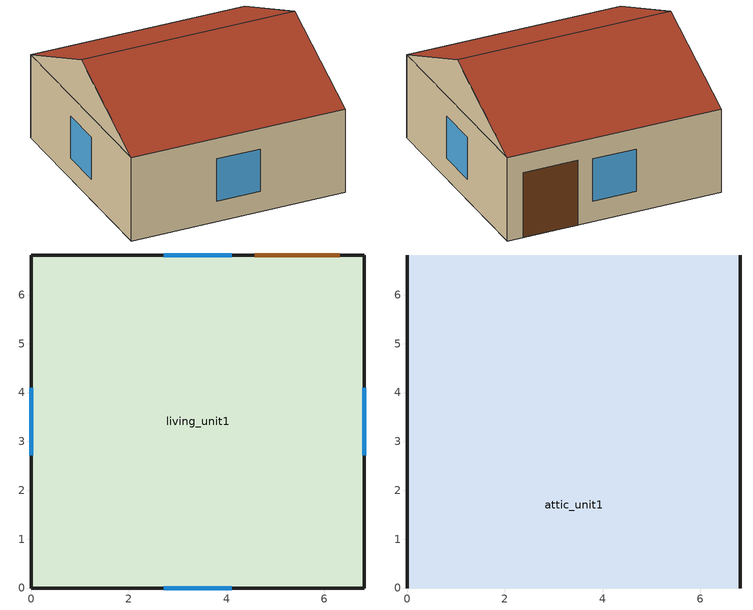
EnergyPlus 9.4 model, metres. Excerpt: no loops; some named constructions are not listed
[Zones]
living_unit1
 floor adiabatic (Interior Floor): 0,0 0,6.82 6.82,6.82 6.82,0 z0
 wall outside (Exterior Wall): 0,0 6.82,0 6.82,6.82 0,6.82 0,0 z0:2.74
 window (Exterior Window): 2.71,0 4.1,0 / 4.1,6.82 2.71,6.82 / 6.82,2.71 6.82,4.1 / 0,4.1 0,2.71 z0.68:2.07
 door (Exterior Door): 6.32,6.82 4.57,6.82 z0:2.14
 ceiling to attic_unit1 (Interior Ceiling): 0,0 6.82,0 6.82,6.82 0,6.82 z2.74
attic_unit1
 wall outside (Gable_end): 6.82,0,2.74 6.82,6.82,2.74 6.82,3.41,4.26; 0,6.82,2.74 0,0,2.74 0,3.41,4.26
 roof outside (Exterior Roof): 0,0,2.74 6.82,0,2.74 6.82,3.41,4.26 0,3.41,4.26; 6.82,6.82,2.74 0,6.82,2.74 0,3.41,4.26 6.82,3.41,4.26
[Schedule:Day:List]
Week45Day2ClothesWasherSch; Week4Day6ClothesDryerSch; Week34Day3ClothesDryerSch; Week46Day4ClothesDryerSch: No, 15, 0, 0, 0, 0, 0, 0, 0, 0, 0, 0, 0, 0, 0, 0, 0, 0, 0, 0, 0, 0, 0, 0, 0, 0, 0, 0, 0, 0, 0, 0, 0, 0, 0, 0, 0, 0, 0, 0, 0, 1, 1, 1, 1, 0, 0, 0, 0, 0, 0, 0, 0, 0, 0, 0, 0, 0, 0, 0, 0, 0, 0, 0, 0, 0, 0, 0, 0, 0, 0, 0, 0, 0, 0, 0, 0, 0, 0, 0, 0, 0, 0, 0, 0, 0, 0, 0, 0, 0, 0, 0, 0, 0, 0, 0, 0, 0
Week45Day4ClothesWasherSch; Week13Day4ClothesDryerSch; Week18Day0ClothesDryerSch: No, 15, 0, 0, 0, 0, 0, 0, 0, 0, 0, 0, 0, 0, 0, 0, 0, 0, 0, 0, 0, 0, 0, 0, 0, 0, 0, 0, 0, 0, 0, 0, 0, 0, 0, 0, 0, 0, 0, 0, 0, 0, 0, 0, 0, 0, 0, 0, 0, 0, 0, 0, 0, 0, 1, 1, 1, 1, 0, 0, 0, 0, 0, 0, 0, 0, 0, 0, 0, 0, 0, 0, 0, 0, 0, 0, 0, 0, 0, 0, 0, 0, 0, 0, 0, 0, 0, 0, 0, 0, 0, 0, 0, 0, 0, 0, 0, 0
Week46Day1ClothesWasherSch; Week48Day4ClothesWasherSch: No, 15, 0, 0, 0, 0, 0, 0, 0, 0, 0, 0, 0, 0, 0, 0, 0, 0, 0, 0, 0, 0, 0, 0, 0, 0, 0, 0, 0, 0, 0, 0, 0, 0, 0, 0, 0, 0, 0, 0, 0, 0, 0, 0, 0, 0, 0, 0, 0, 0, 0, 0, 0, 0, 0, 0, 0, 0, 0, 0, 0, 0, 0, 0, 0, 0, 0, 0, 0, 0, 0, 0, 0, 0, 1, 1, 1, 1, 0, 0, 0, 0, 0, 0, 0, 0, 0, 0, 0, 0, 0, 0, 0, 0, 0, 0, 0, 0
Week46Day4ClothesWasherSch; Week22Day6ClothesDryerSch; Week23Day4ClothesDryerSch: No, 15, 0, 0, 0, 0, 0, 0, 0, 0, 0, 0, 0, 0, 0, 0, 0, 0, 0, 0, 0, 0, 0, 0, 0, 0, 0, 0, 0, 0, 0, 0, 0, 0, 0, 0, 0, 0, 0, 0, 1, 1, 1, 1, 0, 0, 0, 0, 0, 0, 0, 0, 0, 0, 0, 0, 0, 0, 0, 0, 0, 0, 0, 0, 0, 0, 0, 0, 0, 0, 0, 0, 0, 0, 0, 0, 0, 0, 0, 0, 0, 0, 0, 0, 0, 0, 0, 0, 0, 0, 0, 0, 0, 0, 0, 0, 0, 0
Week46Day5ClothesWasherSch; Week40Day1ClothesDryerSch; Week49Day2ClothesDryerSch: No, 15, 0, 0, 0, 0, 0, 0, 0, 0, 0, 0, 0, 0, 0, 0, 0, 0, 0, 0, 0, 0, 0, 0, 0, 0, 0, 0, 0, 1, 1, 1, 1, 0, 0, 0, 0, 0, 0, 0, 0, 0, 0, 0, 0, 0, 0, 0, 0, 0, 0, 0, 0, 0, 0, 0, 0, 0, 0, 0, 0, 0, 0, 0, 0, 0, 0, 0, 0, 0, 0, 0, 0, 0, 0, 0, 0, 0, 0, 0, 0, 0, 0, 0, 0, 0, 0, 0, 0, 0, 0, 0, 0, 0, 0, 0, 0, 0
Week47Day1ClothesWasherSch; Week14Day5ClothesDryerSch; Week21Day0ClothesDryerSch; Week32Day5ClothesDryerSch: No, 15, 0, 0, 0, 0, 0, 0, 0, 0, 0, 0, 0, 0, 0, 0, 0, 0, 0, 0, 0, 0, 0, 0, 0, 0, 0, 0, 0, 0, 0, 0, 0, 0, 0, 0, 0, 0, 0, 0, 0, 0, 0, 0, 0, 0, 0, 1, 1, 1, 1, 0, 0, 0, 0, 0, 0, 0, 0, 0, 0, 0, 0, 0, 0, 0, 0, 0, 0, 0, 0, 0, 0, 0, 0, 0, 0, 0, 0, 0, 0, 0, 0, 0, 0, 0, 0, 0, 0, 0, 0, 0, 0, 0, 0, 0, 0, 0
Week47Day2ClothesWasherSch; Week20Day1ClothesDryerSch; Week34Day4ClothesDryerSch; Week35Day5ClothesDryerSch; Week45Day5ClothesDryerSch: No, 15, 0, 0, 0, 0, 0, 0, 0, 0, 0, 0, 0, 0, 0, 0, 0, 0, 0, 0, 0, 0, 0, 0, 0, 0, 0, 0, 0, 0, 0, 0, 0, 0, 0, 0, 0, 1, 1, 1, 1, 0, 0, 0, 0, 0, 0, 0, 0, 0, 0, 0, 0, 0, 0, 0, 0, 0, 0, 0, 0, 0, 0, 0, 0, 0, 0, 0, 0, 0, 0, 0, 0, 0, 0, 0, 0, 0, 0, 0, 0, 0, 0, 0, 0, 0, 0, 0, 0, 0, 0, 0, 0, 0, 0, 0, 0, 0
Week47Day4ClothesWasherSch: No, 15, 0, 0, 0, 0, 0, 0, 0, 0, 0, 0, 0, 0, 0, 0, 0, 0, 0, 0, 1, 1, 1, 1, 0, 0, 0, 0, 0, 0, 0, 0, 0, 0, 0, 0, 0, 0, 0, 0, 0, 0, 0, 0, 0, 0, 0, 0, 0, 0, 0, 0, 0, 0, 0, 0, 0, 0, 0, 0, 0, 0, 0, 0, 0, 0, 0, 0, 0, 0, 0, 0, 0, 0, 0, 0, 0, 0, 0, 0, 0, 0, 0, 0, 0, 0, 0, 0, 0, 0, 0, 0, 0, 0, 0, 0, 0, 0
Week47Day5ClothesWasherSch: No, 15, 0, 0, 0, 0, 0, 0, 0, 0, 0, 0, 0, 0, 0, 0, 0, 0, 0, 0, 0, 0, 0, 0, 0, 0, 0, 0, 0, 0, 0, 0, 0, 0, 0, 0, 0, 0, 0, 0, 0, 0, 0, 0, 0, 0, 0, 0, 0, 0, 0, 0, 0, 0, 0, 0, 0, 0, 0, 0, 0, 0, 0, 0, 0, 0, 0, 0, 0, 0, 1, 1, 1, 1, 0, 0, 0, 0, 0, 0, 0, 0, 0, 0, 0, 0, 0, 0, 1, 1, 1, 1, 0, 0, 0, 0, 0, 0
Week48Day0ClothesWasherSch: No, 15, 0, 0, 0, 0, 0, 0, 0, 0, 0, 0, 0, 0, 0, 0, 0, 0, 0, 0, 0, 0, 0, 0, 0, 0, 0, 0, 0, 0, 0, 0, 0, 0, 1, 1, 1, 1, 0, 0, 0, 0, 0, 0, 0, 0, 0, 0, 0, 0, 0, 0, 0, 0, 0, 0, 0, 0, 0, 0, 0, 0, 0, 0, 0, 0, 0, 0, 0, 0, 0, 0, 0, 0, 0, 0, 0, 0, 0, 0, 0, 0, 0, 0, 0, 0, 0, 0, 0, 0, 0, 0, 0, 0, 0, 0, 0, 0
Week48Day2ClothesWasherSch; Week30Day6ClothesDryerSch; Week31Day4ClothesDryerSch; Week31Day5ClothesDryerSch: No, 15, 0, 0, 0, 0, 0, 0, 0, 0, 0, 0, 0, 0, 0, 0, 0, 0, 0, 0, 0, 0, 0, 0, 0, 0, 0, 0, 0, 0, 0, 0, 0, 0, 0, 0, 0, 0, 0, 0, 0, 0, 0, 0, 0, 0, 0, 0, 0, 0, 0, 0, 0, 0, 0, 0, 0, 0, 0, 0, 0, 0, 0, 0, 0, 0, 0, 0, 0, 0, 0, 0, 0, 0, 0, 0, 0, 0, 0, 0, 0, 0, 0, 0, 0, 0, 0, 0, 0, 0, 0, 0, 1, 1, 1, 1, 0, 0
Week48Day5ClothesWasherSch: No, 15, 0, 0, 0, 0, 0, 0, 0, 0, 0, 0, 0, 0, 0, 0, 0, 0, 0, 0, 1, 1, 1, 1, 0, 0, 0, 0, 0, 0, 0, 0, 0, 0, 0, 0, 0, 0, 0, 0, 0, 0, 0, 0, 0, 0, 0, 0, 0, 1, 1, 1, 1, 0, 0, 0, 0, 0, 0, 0, 0, 0, 0, 0, 0, 0, 0, 0, 0, 0, 0, 0, 0, 0, 0, 0, 0, 0, 0, 0, 0, 0, 0, 0, 0, 0, 0, 0, 0, 0, 0, 0, 1, 1, 1, 1, 0, 0
Week49Day0ClothesWasherSch; Week0Day1ClothesDryerSch; Week5Day4ClothesDryerSch; Week33Day6ClothesDryerSch: No, 15, 0, 0, 0, 0, 0, 0, 0, 0, 0, 0, 0, 0, 0, 0, 0, 0, 0, 0, 0, 0, 0, 0, 0, 0, 0, 0, 0, 0, 0, 0, 0, 0, 0, 0, 0, 0, 1, 1, 1, 1, 0, 0, 0, 0, 0, 0, 0, 0, 0, 0, 0, 0, 0, 0, 0, 0, 0, 0, 0, 0, 0, 0, 0, 0, 0, 0, 0, 0, 0, 0, 0, 0, 0, 0, 0, 0, 0, 0, 0, 0, 0, 0, 0, 0, 0, 0, 0, 0, 0, 0, 0, 0, 0, 0, 0, 0
Week49Day6ClothesWasherSch: No, 15, 0, 0, 0, 0, 0, 0, 0, 0, 0, 0, 0, 0, 0, 0, 0, 0, 0, 0, 0, 0, 0, 0, 0, 0, 0, 0, 0, 0, 0, 0, 0, 0, 0, 0, 0, 0, 0, 0, 0, 0, 0, 0, 0, 0, 0, 0, 0, 0, 0, 0, 0, 0, 0, 0, 0, 0, 0, 0, 0, 0, 0, 0, 0, 0, 0, 0, 0, 0, 0, 0, 0, 0, 0, 1, 1, 1, 1, 0, 0, 0, 0, 0, 0, 0, 0, 0, 0, 0, 0, 0, 0, 0, 0, 0, 0, 0
Week50Day3ClothesWasherSch; Week21Day4ClothesDryerSch; Week27Day6ClothesDryerSch; Week35Day4ClothesDryerSch: No, 15, 0, 0, 0, 0, 0, 0, 0, 0, 0, 0, 0, 0, 0, 0, 0, 0, 0, 0, 0, 0, 0, 0, 0, 0, 0, 0, 0, 0, 0, 0, 0, 0, 0, 0, 0, 0, 0, 0, 0, 0, 0, 0, 0, 0, 0, 0, 0, 0, 0, 0, 0, 0, 0, 0, 0, 0, 0, 0, 0, 0, 0, 0, 0, 0, 1, 1, 1, 1, 0, 0, 0, 0, 0, 0, 0, 0, 0, 0, 0, 0, 0, 0, 0, 0, 0, 0, 0, 0, 0, 0, 0, 0, 0, 0, 0, 0
Week50Day5ClothesWasherSch: No, 15, 0, 0, 0, 0, 0, 0, 0, 0, 0, 0, 0, 0, 0, 0, 0, 0, 1, 1, 1, 1, 0, 0, 0, 0, 0, 0, 0, 0, 0, 0, 0, 0, 0, 0, 0, 0, 0, 0, 0, 0, 0, 0, 0, 0, 0, 0, 0, 0, 0, 0, 0, 0, 0, 0, 0, 0, 0, 0, 0, 0, 0, 0, 0, 0, 0, 0, 0, 0, 0, 0, 0, 0, 0, 0, 0, 0, 0, 0, 0, 0, 0, 0, 0, 0, 0, 0, 0, 0, 0, 0, 0, 0, 0, 0, 0, 0
Week50Day6ClothesWasherSch; Week14Day4ClothesDryerSch; Week17Day6ClothesDryerSch; Week23Day1ClothesDryerSch; Week50Day2ClothesDryerSch: No, 15, 0, 0, 0, 0, 0, 0, 0, 0, 0, 0, 0, 0, 0, 0, 0, 0, 0, 0, 0, 0, 0, 0, 0, 0, 0, 0, 0, 0, 0, 0, 0, 0, 0, 0, 0, 0, 0, 0, 0, 0, 1, 1, 1, 1, 0, 0, 0, 0, 0, 0, 0, 0, 0, 0, 0, 0, 0, 0, 0, 0, 0, 0, 0, 0, 0, 0, 0, 0, 0, 0, 0, 0, 0, 0, 0, 0, 0, 0, 0, 0, 0, 0, 0, 0, 0, 0, 0, 0, 0, 0, 0, 0, 0, 0, 0, 0
Week51Day0ClothesWasherSch; Week38Day5ClothesDryerSch; Week40Day5ClothesDryerSch: No, 15, 0, 0, 0, 0, 0, 0, 0, 0, 0, 0, 0, 0, 0, 0, 0, 0, 0, 0, 0, 0, 0, 0, 0, 0, 0, 0, 0, 0, 0, 0, 0, 0, 0, 0, 0, 0, 0, 0, 0, 0, 0, 0, 0, 0, 0, 0, 0, 0, 0, 0, 0, 0, 0, 0, 0, 0, 0, 0, 0, 0, 0, 0, 0, 0, 0, 0, 0, 0, 0, 0, 0, 0, 0, 0, 0, 0, 1, 1, 1, 1, 0, 0, 0, 0, 0, 0, 0, 0, 0, 0, 0, 0, 0, 0, 0, 0
Week51Day1ClothesWasherSch; Week24Day5ClothesDryerSch; Week34Day6ClothesDryerSch; Week44Day5ClothesDryerSch; Week48Day2ClothesDryerSch: No, 15, 0, 0, 0, 0, 0, 0, 0, 0, 0, 0, 0, 0, 0, 0, 0, 0, 0, 0, 0, 0, 0, 0, 0, 0, 0, 0, 0, 0, 0, 0, 0, 0, 0, 0, 0, 0, 0, 1, 1, 1, 1, 0, 0, 0, 0, 0, 0, 0, 0, 0, 0, 0, 0, 0, 0, 0, 0, 0, 0, 0, 0, 0, 0, 0, 0, 0, 0, 0, 0, 0, 0, 0, 0, 0, 0, 0, 0, 0, 0, 0, 0, 0, 0, 0, 0, 0, 0, 0, 0, 0, 0, 0, 0, 0, 0, 0
Week51Day6ClothesWasherSch: No, 15, 0, 0, 0, 0, 0, 0, 0, 0, 0, 0, 0, 0, 0, 0, 0, 0, 0, 0, 0, 0, 0, 0, 0, 0, 0, 0, 0, 0, 0, 0, 0, 0, 0, 0, 0, 0, 0, 0, 0, 0, 0, 0, 0, 1, 1, 1, 1, 0, 0, 0, 0, 0, 0, 0, 0, 0, 0, 0, 0, 0, 0, 0, 0, 0, 0, 1, 1, 1, 1, 0, 0, 0, 0, 0, 0, 0, 0, 0, 0, 0, 0, 0, 0, 0, 0, 0, 0, 0, 0, 0, 0, 0, 0, 0, 0, 0
Week0Day2ClothesDryerSch: No, 15, 0, 0, 0, 0, 0, 0, 0, 0, 0, 0, 0, 0, 0, 0, 0, 0, 0, 0, 0, 0, 0, 0, 0, 0, 0, 0, 0, 0, 0, 0, 0, 0, 0, 0, 0, 0, 0, 0, 0, 0, 0, 0, 0, 0, 0, 0, 0, 0, 0, 0, 0, 0, 0, 0, 0, 0, 0, 0, 0, 0, 0, 1, 1, 1, 1, 0, 0, 0, 0, 0, 0, 0, 0, 0, 0, 0, 0, 0, 0, 0, 0, 0, 0, 0, 0, 0, 0, 0, 0, 0, 0, 0, 0, 0, 0, 0
Week1Day3ClothesDryerSch: No, 15, 0, 0, 0, 0, 0, 0, 0, 0, 0, 0, 0, 0, 0, 0, 0, 0, 0, 0, 0, 0, 0, 0, 0, 0, 0, 0, 0, 0, 0, 0, 0, 0, 0, 0, 0, 0, 1, 1, 1, 1, 0, 0, 0, 0, 0, 0, 0, 0, 0, 0, 0, 0, 0, 0, 0, 0, 0, 0, 0, 0, 0, 0, 0, 0, 0, 0, 0, 0, 0, 0, 0, 0, 1, 1, 1, 1, 0, 0, 0, 0, 0, 0, 0, 0, 0, 0, 0, 0, 0, 0, 0, 0, 0, 0, 0, 0
Week2Day0ClothesDryerSch; Week9Day2ClothesDryerSch; Week21Day1ClothesDryerSch: No, 15, 0, 0, 0, 0, 0, 0, 0, 0, 0, 0, 0, 0, 0, 0, 0, 0, 0, 0, 0, 0, 0, 0, 0, 0, 0, 0, 0, 0, 0, 0, 0, 0, 0, 0, 0, 0, 0, 0, 0, 0, 0, 0, 0, 0, 0, 0, 0, 0, 0, 0, 0, 0, 0, 0, 0, 0, 0, 0, 0, 0, 0, 0, 0, 0, 0, 0, 0, 1, 1, 1, 1, 0, 0, 0, 0, 0, 0, 0, 0, 0, 0, 0, 0, 0, 0, 0, 0, 0, 0, 0, 0, 0, 0, 0, 0, 0
Week2Day1ClothesDryerSch; Week12Day3ClothesDryerSch; Week21Day5ClothesDryerSch; Week47Day1ClothesDryerSch: No, 15, 0, 0, 0, 0, 0, 0, 0, 0, 0, 0, 0, 0, 0, 0, 0, 0, 0, 0, 0, 0, 0, 0, 0, 0, 0, 0, 0, 0, 0, 0, 0, 0, 0, 0, 0, 0, 0, 0, 0, 0, 0, 0, 0, 0, 0, 0, 0, 0, 0, 0, 0, 0, 0, 0, 0, 0, 0, 0, 0, 0, 0, 0, 0, 1, 1, 1, 1, 0, 0, 0, 0, 0, 0, 0, 0, 0, 0, 0, 0, 0, 0, 0, 0, 0, 0, 0, 0, 0, 0, 0, 0, 0, 0, 0, 0, 0
Week2Day5ClothesDryerSch: No, 15, 0, 0, 0, 0, 0, 0, 0, 0, 0, 0, 0, 0, 0, 0, 0, 0, 0, 0, 0, 0, 0, 0, 0, 0, 1, 1, 1, 1, 0, 0, 0, 0, 0, 0, 0, 0, 0, 1, 1, 1, 1, 0, 0, 0, 0, 0, 0, 0, 0, 0, 0, 0, 0, 0, 0, 0, 0, 0, 0, 0, 0, 0, 0, 0, 0, 0, 0, 0, 0, 0, 0, 0, 0, 0, 0, 0, 0, 0, 0, 0, 0, 0, 0, 0, 0, 0, 0, 0, 0, 0, 0, 0, 0, 0, 0, 0
Week2Day6ClothesDryerSch; Week10Day3ClothesDryerSch; Week18Day1ClothesDryerSch; Week21Day3ClothesDryerSch: No, 15, 0, 0, 0, 0, 0, 0, 0, 0, 0, 0, 0, 0, 0, 0, 0, 0, 0, 0, 0, 0, 0, 0, 0, 0, 0, 0, 0, 0, 0, 0, 0, 0, 0, 0, 0, 0, 0, 0, 0, 0, 0, 0, 1, 1, 1, 1, 0, 0, 0, 0, 0, 0, 0, 0, 0, 0, 0, 0, 0, 0, 0, 0, 0, 0, 0, 0, 0, 0, 0, 0, 0, 0, 0, 0, 0, 0, 0, 0, 0, 0, 0, 0, 0, 0, 0, 0, 0, 0, 0, 0, 0, 0, 0, 0, 0, 0
Week3Day3ClothesDryerSch; Week6Day1ClothesDryerSch; Week37Day4ClothesDryerSch: No, 15, 0, 0, 0, 0, 0, 0, 0, 0, 0, 0, 0, 0, 0, 0, 0, 0, 0, 0, 0, 0, 0, 0, 0, 0, 0, 0, 0, 0, 0, 0, 0, 0, 0, 0, 0, 0, 0, 0, 0, 0, 0, 0, 0, 0, 0, 0, 0, 0, 0, 1, 1, 1, 1, 0, 0, 0, 0, 0, 0, 0, 0, 0, 0, 0, 0, 0, 0, 0, 0, 0, 0, 0, 0, 0, 0, 0, 0, 0, 0, 0, 0, 0, 0, 0, 0, 0, 0, 0, 0, 0, 0, 0, 0, 0, 0, 0
Week4Day0ClothesDryerSch: No, 15, 0, 0, 0, 0, 0, 0, 0, 0, 0, 0, 0, 0, 0, 0, 0, 0, 0, 0, 0, 0, 0, 0, 0, 0, 0, 0, 0, 0, 0, 0, 0, 0, 0, 0, 0, 0, 0, 0, 0, 0, 0, 0, 0, 1, 1, 1, 1, 0, 0, 0, 0, 0, 1, 1, 1, 1, 0, 0, 0, 0, 0, 0, 0, 0, 0, 0, 0, 0, 0, 0, 0, 0, 0, 0, 0, 0, 0, 0, 0, 0, 0, 0, 0, 0, 0, 0, 0, 0, 0, 0, 0, 0, 0, 0, 0, 0
Week6Day0ClothesDryerSch; Week11Day1ClothesDryerSch: No, 15, 0, 0, 0, 0, 0, 0, 0, 0, 0, 0, 0, 0, 0, 0, 0, 0, 0, 0, 0, 0, 0, 0, 0, 0, 0, 0, 0, 0, 0, 0, 0, 0, 0, 0, 0, 0, 0, 0, 0, 0, 0, 0, 0, 0, 0, 0, 0, 0, 0, 0, 0, 0, 0, 0, 0, 0, 0, 0, 0, 0, 0, 0, 0, 0, 0, 0, 0, 0, 0, 0, 0, 1, 1, 1, 1, 0, 0, 0, 0, 0, 0, 0, 0, 0, 0, 0, 0, 0, 0, 0, 0, 0, 0, 0, 0, 0
Week6Day2ClothesDryerSch: No, 15, 0, 0, 0, 0, 0, 0, 0, 0, 0, 0, 0, 0, 0, 0, 0, 0, 0, 0, 0, 0, 0, 0, 0, 0, 0, 0, 0, 0, 0, 0, 0, 0, 0, 0, 0, 0, 0, 0, 1, 1, 1, 1, 0, 0, 0, 0, 0, 0, 0, 0, 0, 0, 0, 0, 0, 0, 0, 0, 0, 0, 0, 0, 0, 0, 0, 0, 0, 1, 1, 1, 1, 0, 0, 0, 0, 0, 0, 0, 0, 0, 0, 0, 0, 0, 0, 0, 0, 0, 0, 0, 0, 0, 0, 0, 0, 0
Week6Day3ClothesDryerSch: No, 15, 0, 0, 0, 0, 0, 0, 0, 0, 0, 0, 0, 0, 0, 0, 0, 0, 0, 0, 0, 0, 0, 0, 0, 0, 0, 0, 0, 0, 0, 0, 0, 0, 0, 0, 0, 1, 1, 1, 1, 0, 0, 0, 0, 0, 0, 0, 0, 0, 0, 0, 0, 0, 0, 0, 0, 0, 0, 0, 0, 0, 0, 0, 0, 0, 0, 0, 0, 0, 0, 0, 0, 0, 0, 0, 0, 0, 0, 0, 0, 0, 1, 1, 1, 1, 0, 0, 0, 0, 0, 0, 0, 0, 0, 0, 0, 0
Week6Day5ClothesDryerSch: No, 15, 0, 0, 0, 0, 0, 0, 0, 0, 0, 0, 0, 0, 0, 0, 0, 0, 0, 0, 0, 0, 0, 0, 0, 0, 0, 0, 0, 0, 0, 0, 0, 0, 0, 0, 0, 0, 0, 0, 0, 0, 0, 0, 0, 0, 0, 0, 0, 0, 0, 0, 0, 1, 1, 1, 1, 0, 0, 0, 0, 0, 1, 1, 1, 1, 1, 1, 1, 1, 0, 0, 0, 0, 0, 0, 0, 0, 0, 0, 0, 0, 0, 0, 0, 0, 0, 0, 0, 0, 0, 0, 0, 0, 0, 0, 0, 0
Week7Day4ClothesDryerSch; Week35Day1ClothesDryerSch: No, 15, 0, 0, 0, 0, 0, 0, 0, 0, 0, 0, 0, 0, 0, 0, 0, 0, 0, 0, 0, 0, 0, 0, 0, 0, 0, 0, 0, 0, 0, 0, 0, 0, 0, 0, 0, 0, 0, 0, 0, 0, 0, 0, 0, 0, 0, 0, 0, 0, 0, 0, 0, 0, 0, 0, 0, 0, 0, 0, 0, 0, 0, 0, 0, 0, 0, 0, 0, 0, 0, 0, 0, 0, 0, 0, 0, 0, 0, 0, 0, 0, 1, 1, 1, 1, 0, 0, 0, 0, 0, 0, 0, 0, 0, 0, 0, 0
Week8Day2ClothesDryerSch: No, 15, 0, 0, 0, 0, 0, 0, 0, 0, 0, 0, 0, 0, 0, 0, 0, 0, 0, 0, 0, 0, 0, 0, 0, 0, 0, 0, 0, 0, 0, 0, 0, 0, 0, 0, 0, 0, 0, 0, 0, 0, 0, 0, 0, 0, 0, 0, 0, 1, 1, 1, 1, 0, 0, 0, 0, 0, 0, 0, 0, 0, 0, 0, 0, 0, 0, 0, 0, 0, 0, 0, 0, 0, 0, 0, 0, 0, 0, 0, 0, 0, 0, 0, 0, 0, 0, 0, 0, 0, 0, 0, 0, 0, 0, 0, 0, 0
Week8Day6ClothesDryerSch: No, 15, 0, 0, 0, 0, 0, 0, 0, 0, 0, 0, 0, 0, 0, 0, 0, 0, 0, 0, 0, 0, 0, 0, 0, 0, 0, 0, 0, 0, 0, 0, 0, 0, 0, 0, 0, 0, 0, 0, 0, 0, 0, 0, 0, 0, 0, 1, 1, 1, 1, 0, 0, 0, 0, 0, 0, 0, 1, 1, 1, 1, 0, 0, 0, 0, 0, 0, 0, 0, 0, 0, 0, 0, 0, 0, 0, 0, 0, 0, 0, 0, 0, 0, 0, 0, 0, 0, 0, 0, 0, 0, 0, 0, 0, 0, 0, 0
Week10Day2ClothesDryerSch: No, 15, 0, 0, 0, 0, 0, 0, 0, 0, 0, 0, 0, 0, 0, 0, 0, 0, 0, 0, 0, 0, 0, 0, 0, 0, 0, 0, 0, 0, 0, 1, 1, 1, 1, 0, 0, 0, 0, 0, 0, 0, 0, 0, 0, 0, 0, 0, 0, 0, 0, 0, 1, 1, 1, 1, 0, 0, 0, 0, 0, 0, 0, 0, 0, 0, 0, 0, 0, 0, 0, 0, 0, 0, 0, 0, 0, 0, 0, 0, 0, 0, 0, 0, 0, 0, 0, 0, 0, 0, 0, 0, 0, 0, 0, 0, 0, 0
Week10Day6ClothesDryerSch: No, 15, 0, 0, 0, 0, 0, 0, 0, 0, 0, 0, 0, 0, 0, 0, 0, 0, 0, 0, 0, 0, 0, 0, 0, 0, 0, 0, 0, 0, 0, 0, 0, 0, 0, 0, 0, 0, 0, 0, 0, 0, 0, 0, 0, 0, 0, 0, 0, 0, 0, 0, 0, 0, 1, 1, 1, 1, 0, 0, 0, 0, 0, 1, 1, 1, 1, 0, 0, 0, 0, 0, 0, 0, 0, 0, 0, 0, 0, 0, 0, 0, 0, 0, 0, 0, 0, 0, 0, 0, 0, 0, 0, 0, 0, 0, 0, 0
Week11Day0ClothesDryerSch: No, 15, 0, 0, 0, 0, 0, 0, 0, 0, 0, 0, 0, 0, 0, 0, 0, 0, 0, 0, 0, 0, 0, 0, 0, 0, 0, 0, 1, 1, 1, 1, 0, 0, 1, 1, 1, 1, 0, 0, 0, 0, 1, 1, 1, 1, 0, 0, 0, 0, 0, 0, 0, 0, 1, 1, 1, 1, 0, 0, 0, 0, 0, 0, 0, 0, 0, 0, 0, 0, 0, 0, 0, 0, 0, 0, 0, 0, 0, 0, 0, 0, 0, 0, 0, 0, 0, 0, 0, 0, 0, 0, 0, 0, 0, 0, 0, 0
Week11Day3ClothesDryerSch: No, 15, 0, 0, 0, 0, 0, 0, 0, 0, 0, 0, 0, 0, 0, 0, 0, 0, 0, 0, 0, 0, 0, 0, 0, 0, 0, 0, 0, 0, 0, 0, 0, 0, 0, 0, 0, 0, 0, 0, 0, 0, 0, 0, 1, 1, 1, 1, 0, 0, 1, 1, 1, 1, 0, 0, 0, 0, 0, 0, 0, 0, 0, 0, 0, 1, 1, 1, 1, 0, 0, 0, 0, 0, 0, 0, 0, 0, 0, 0, 0, 0, 0, 0, 0, 0, 0, 0, 0, 0, 0, 0, 0, 0, 0, 0, 0, 0
Week11Day4ClothesDryerSch; Week19Day6ClothesDryerSch; Week46Day1ClothesDryerSch; Week49Day4ClothesDryerSch: No, 15, 0, 0, 0, 0, 0, 0, 0, 0, 0, 0, 0, 0, 0, 0, 0, 0, 0, 0, 0, 0, 0, 0, 0, 0, 0, 0, 0, 0, 0, 0, 0, 0, 0, 0, 0, 0, 0, 0, 0, 0, 0, 0, 0, 0, 0, 0, 0, 0, 0, 0, 0, 0, 0, 0, 0, 0, 1, 1, 1, 1, 0, 0, 0, 0, 0, 0, 0, 0, 0, 0, 0, 0, 0, 0, 0, 0, 0, 0, 0, 0, 0, 0, 0, 0, 0, 0, 0, 0, 0, 0, 0, 0, 0, 0, 0, 0
Week11Day5ClothesDryerSch; Week35Day2ClothesDryerSch: No, 15, 0, 0, 0, 0, 0, 0, 0, 0, 0, 0, 0, 0, 0, 0, 0, 0, 0, 0, 0, 0, 0, 0, 0, 0, 0, 0, 0, 0, 0, 0, 0, 0, 0, 0, 0, 0, 0, 0, 0, 0, 0, 0, 0, 0, 0, 0, 0, 0, 0, 0, 0, 0, 0, 0, 0, 0, 0, 0, 0, 0, 1, 1, 1, 1, 0, 0, 0, 0, 0, 0, 0, 0, 0, 0, 0, 0, 0, 0, 0, 0, 0, 0, 0, 0, 0, 0, 0, 0, 0, 0, 0, 0, 0, 0, 0, 0
Week12Day0ClothesDryerSch: No, 15, 0, 0, 0, 0, 0, 0, 0, 0, 0, 0, 0, 0, 0, 0, 0, 0, 0, 0, 0, 0, 0, 0, 0, 0, 0, 0, 0, 0, 0, 0, 0, 0, 0, 0, 0, 0, 0, 0, 0, 0, 0, 0, 0, 0, 0, 1, 1, 1, 1, 0, 0, 0, 0, 0, 0, 0, 0, 1, 1, 1, 1, 0, 0, 0, 0, 0, 0, 0, 0, 0, 0, 0, 0, 0, 0, 0, 0, 0, 0, 0, 0, 0, 0, 0, 0, 0, 0, 0, 0, 0, 0, 0, 0, 0, 0, 0
Week12Day4ClothesDryerSch: No, 15, 0, 0, 0, 0, 0, 0, 0, 0, 0, 0, 0, 0, 0, 0, 0, 0, 0, 0, 0, 0, 0, 0, 0, 0, 0, 0, 0, 0, 0, 0, 0, 0, 0, 0, 0, 0, 0, 0, 0, 0, 0, 0, 0, 0, 0, 0, 0, 0, 0, 0, 0, 0, 0, 0, 0, 0, 0, 0, 0, 0, 0, 0, 0, 0, 0, 0, 0, 0, 1, 1, 1, 1, 0, 0, 0, 0, 0, 0, 0, 0, 0, 0, 0, 0, 0, 0, 0, 0, 0, 0, 0, 0, 0, 0, 0, 0
Week12Day5ClothesDryerSch: No, 15, 0, 0, 0, 0, 0, 0, 0, 0, 0, 0, 0, 0, 0, 0, 0, 0, 0, 0, 0, 0, 0, 0, 0, 0, 0, 0, 0, 1, 1, 1, 1, 0, 0, 0, 0, 0, 0, 0, 0, 0, 0, 0, 0, 0, 0, 0, 0, 0, 0, 0, 0, 0, 0, 0, 0, 0, 0, 0, 0, 1, 1, 1, 1, 0, 0, 0, 0, 0, 0, 0, 0, 0, 0, 0, 0, 0, 0, 0, 0, 0, 0, 0, 0, 0, 0, 0, 0, 0, 0, 0, 0, 0, 0, 0, 0, 0
Week12Day6ClothesDryerSch: No, 15, 0, 0, 0, 0, 0, 0, 0, 0, 0, 0, 0, 0, 0, 0, 0, 0, 0, 0, 0, 0, 0, 0, 0, 0, 0, 0, 0, 0, 0, 0, 0, 0, 0, 0, 1, 1, 1, 1, 0, 0, 0, 0, 0, 0, 0, 0, 0, 0, 0, 0, 0, 0, 0, 0, 0, 0, 0, 0, 0, 0, 0, 1, 1, 1, 1, 0, 0, 0, 0, 0, 0, 0, 0, 0, 0, 0, 0, 0, 0, 0, 0, 0, 0, 0, 0, 0, 0, 0, 0, 0, 0, 0, 0, 0, 0, 0
Week13Day0ClothesDryerSch: No, 15, 0, 0, 0, 0, 0, 0, 0, 0, 0, 0, 0, 0, 0, 0, 0, 0, 0, 0, 0, 0, 0, 0, 0, 0, 0, 0, 0, 0, 0, 0, 0, 0, 0, 0, 1, 1, 1, 1, 0, 0, 0, 0, 0, 0, 0, 0, 0, 0, 0, 0, 0, 0, 0, 0, 0, 0, 0, 0, 0, 0, 0, 0, 0, 0, 0, 0, 0, 0, 0, 0, 0, 0, 0, 0, 0, 0, 0, 0, 0, 0, 0, 0, 0, 0, 0, 0, 0, 0, 0, 0, 0, 0, 0, 0, 0, 0
Week13Day2ClothesDryerSch; Week51Day3ClothesDryerSch: No, 15, 0, 0, 0, 0, 0, 0, 0, 0, 0, 0, 0, 0, 0, 0, 0, 0, 0, 0, 0, 0, 0, 0, 0, 0, 0, 0, 0, 0, 0, 0, 0, 0, 0, 0, 0, 0, 0, 0, 0, 0, 0, 0, 0, 0, 0, 0, 0, 0, 0, 0, 0, 0, 0, 0, 0, 0, 0, 0, 0, 0, 0, 0, 0, 0, 0, 1, 1, 1, 1, 0, 0, 0, 0, 0, 0, 0, 0, 0, 0, 0, 0, 0, 0, 0, 0, 0, 0, 0, 0, 0, 0, 0, 0, 0, 0, 0
Week14Day0ClothesDryerSch; Week41Day0ClothesDryerSch; Week44Day4ClothesDryerSch: No, 15, 0, 0, 0, 0, 0, 0, 0, 0, 0, 0, 0, 0, 0, 0, 0, 0, 0, 0, 0, 0, 0, 0, 0, 0, 0, 0, 0, 0, 0, 1, 1, 1, 1, 0, 0, 0, 0, 0, 0, 0, 0, 0, 0, 0, 0, 0, 0, 0, 0, 0, 0, 0, 0, 0, 0, 0, 0, 0, 0, 0, 0, 0, 0, 0, 0, 0, 0, 0, 0, 0, 0, 0, 0, 0, 0, 0, 0, 0, 0, 0, 0, 0, 0, 0, 0, 0, 0, 0, 0, 0, 0, 0, 0, 0, 0, 0
Week15Day2ClothesDryerSch; Week48Day6ClothesDryerSch: No, 15, 0, 0, 0, 0, 0, 0, 0, 0, 0, 0, 0, 0, 0, 0, 0, 0, 0, 0, 0, 0, 0, 0, 0, 0, 0, 0, 0, 0, 0, 0, 0, 0, 0, 0, 0, 0, 0, 0, 0, 0, 0, 0, 0, 1, 1, 1, 1, 0, 0, 0, 0, 0, 0, 0, 0, 0, 0, 0, 0, 0, 0, 0, 0, 0, 0, 0, 0, 0, 0, 0, 0, 0, 0, 0, 0, 0, 0, 0, 0, 0, 0, 0, 0, 0, 0, 0, 0, 0, 0, 0, 0, 0, 0, 0, 0, 0
Week15Day3ClothesDryerSch: No, 15, 0, 0, 0, 0, 0, 0, 0, 0, 0, 0, 0, 0, 0, 0, 0, 0, 0, 0, 0, 0, 0, 0, 0, 0, 0, 0, 0, 0, 0, 0, 0, 0, 0, 0, 0, 0, 0, 0, 0, 0, 0, 1, 1, 1, 1, 0, 0, 0, 0, 0, 0, 0, 0, 0, 0, 0, 0, 0, 0, 0, 0, 0, 0, 0, 0, 0, 0, 0, 0, 0, 0, 0, 0, 0, 0, 0, 0, 0, 0, 0, 0, 0, 1, 1, 1, 1, 0, 0, 0, 0, 0, 0, 0, 0, 0, 0
Week15Day5ClothesDryerSch; Week20Day0ClothesDryerSch: No, 15, 0, 0, 0, 0, 0, 0, 0, 0, 0, 0, 0, 0, 0, 0, 0, 0, 0, 0, 0, 0, 0, 0, 0, 0, 0, 0, 0, 0, 1, 1, 1, 1, 0, 0, 0, 0, 0, 0, 0, 0, 0, 0, 0, 0, 0, 0, 0, 0, 0, 0, 0, 0, 0, 0, 0, 0, 0, 0, 0, 0, 0, 0, 0, 0, 0, 0, 0, 0, 0, 0, 0, 0, 0, 0, 0, 0, 0, 0, 0, 0, 0, 0, 0, 0, 0, 0, 0, 0, 0, 0, 0, 0, 0, 0, 0, 0
Week16Day3ClothesDryerSch: No, 15, 0, 0, 0, 0, 0, 0, 0, 0, 0, 0, 0, 0, 0, 0, 0, 0, 0, 0, 0, 0, 0, 0, 0, 0, 0, 0, 0, 0, 0, 0, 0, 0, 0, 0, 0, 0, 0, 0, 0, 0, 0, 0, 0, 0, 0, 0, 0, 0, 0, 0, 0, 0, 0, 0, 0, 0, 0, 0, 0, 0, 0, 0, 0, 0, 0, 0, 0, 0, 0, 0, 0, 0, 0, 0, 0, 0, 0, 0, 0, 0, 0, 0, 0, 0, 0, 0, 1, 1, 1, 1, 0, 0, 0, 0, 0, 0
Week18Day3ClothesDryerSch: No, 15, 0, 0, 0, 0, 0, 0, 0, 0, 0, 0, 0, 0, 0, 0, 0, 0, 0, 0, 0, 0, 1, 1, 1, 1, 0, 0, 0, 0, 0, 0, 0, 0, 0, 0, 0, 0, 0, 0, 0, 0, 0, 0, 0, 0, 0, 0, 0, 0, 0, 0, 1, 1, 1, 1, 0, 0, 0, 0, 0, 0, 0, 0, 0, 0, 0, 0, 0, 0, 1, 1, 1, 1, 0, 0, 0, 0, 0, 0, 0, 0, 0, 0, 0, 0, 0, 0, 0, 0, 0, 0, 0, 0, 0, 0, 0, 0
Week18Day5ClothesDryerSch: No, 15, 0, 0, 0, 0, 0, 0, 0, 0, 0, 0, 0, 0, 0, 0, 0, 0, 0, 0, 0, 0, 0, 0, 0, 0, 0, 0, 0, 0, 0, 0, 0, 0, 0, 0, 0, 0, 0, 0, 0, 0, 0, 0, 0, 0, 0, 0, 0, 0, 0, 1, 1, 1, 1, 0, 0, 0, 0, 0, 0, 0, 0, 0, 0, 0, 1, 1, 1, 1, 0, 0, 0, 0, 0, 0, 0, 0, 0, 0, 0, 0, 0, 0, 0, 0, 0, 0, 0, 0, 0, 0, 0, 0, 0, 0, 0, 0
Week18Day6ClothesDryerSch; Week35Day3ClothesDryerSch; Week39Day3ClothesDryerSch: No, 15, 0, 0, 0, 0, 0, 0, 0, 0, 0, 0, 0, 0, 0, 0, 0, 0, 0, 0, 0, 0, 0, 0, 0, 0, 0, 0, 0, 0, 0, 0, 0, 0, 0, 0, 0, 0, 0, 0, 0, 0, 0, 1, 1, 1, 1, 0, 0, 0, 0, 0, 0, 0, 0, 0, 0, 0, 0, 0, 0, 0, 0, 0, 0, 0, 0, 0, 0, 0, 0, 0, 0, 0, 0, 0, 0, 0, 0, 0, 0, 0, 0, 0, 0, 0, 0, 0, 0, 0, 0, 0, 0, 0, 0, 0, 0, 0
Week19Day4ClothesDryerSch; Week42Day6ClothesDryerSch: No, 15, 0, 0, 0, 0, 0, 0, 0, 0, 0, 0, 0, 0, 0, 0, 0, 0, 0, 0, 0, 0, 0, 0, 0, 0, 0, 0, 0, 0, 0, 0, 0, 0, 0, 0, 0, 0, 0, 0, 0, 0, 0, 0, 0, 0, 0, 0, 0, 0, 0, 0, 0, 0, 0, 0, 0, 0, 0, 0, 0, 0, 0, 0, 0, 0, 0, 0, 0, 0, 0, 0, 0, 0, 0, 0, 0, 0, 0, 1, 1, 1, 1, 0, 0, 0, 0, 0, 0, 0, 0, 0, 0, 0, 0, 0, 0, 0
Week19Day5ClothesDryerSch: No, 15, 0, 0, 0, 0, 0, 0, 0, 0, 0, 0, 0, 0, 0, 0, 0, 0, 0, 0, 0, 0, 0, 0, 0, 0, 0, 0, 0, 0, 0, 0, 0, 0, 0, 0, 0, 0, 0, 0, 0, 0, 0, 0, 0, 0, 0, 0, 0, 1, 1, 1, 1, 0, 0, 0, 0, 0, 0, 0, 0, 0, 0, 0, 0, 0, 0, 0, 0, 0, 0, 0, 0, 0, 0, 0, 1, 1, 1, 1, 0, 0, 0, 0, 0, 0, 0, 0, 0, 0, 0, 0, 0, 0, 0, 0, 0, 0
Week20Day2ClothesDryerSch: No, 15, 0, 0, 0, 0, 0, 0, 0, 0, 0, 0, 0, 0, 0, 0, 0, 0, 0, 0, 0, 0, 0, 0, 0, 0, 0, 0, 0, 0, 0, 0, 0, 0, 0, 0, 0, 0, 0, 0, 0, 0, 0, 0, 0, 0, 0, 0, 0, 0, 0, 0, 0, 1, 1, 1, 1, 0, 0, 0, 0, 0, 0, 0, 0, 0, 1, 1, 1, 1, 0, 0, 0, 0, 0, 0, 0, 0, 0, 0, 0, 0, 0, 0, 0, 0, 0, 0, 0, 0, 0, 0, 0, 0, 0, 0, 0, 0
Week20Day3ClothesDryerSch; Week22Day2ClothesDryerSch; Week26Day4ClothesDryerSch: No, 15, 0, 0, 0, 0, 0, 0, 0, 0, 0, 0, 0, 0, 0, 0, 0, 0, 0, 0, 0, 0, 0, 0, 0, 0, 0, 0, 0, 0, 0, 0, 0, 0, 0, 0, 0, 0, 0, 0, 0, 0, 0, 0, 0, 0, 0, 0, 1, 1, 1, 1, 0, 0, 0, 0, 0, 0, 0, 0, 0, 0, 0, 0, 0, 0, 0, 0, 0, 0, 0, 0, 0, 0, 0, 0, 0, 0, 0, 0, 0, 0, 0, 0, 0, 0, 0, 0, 0, 0, 0, 0, 0, 0, 0, 0, 0, 0
Week21Day2ClothesDryerSch: No, 15, 0, 0, 0, 0, 0, 0, 0, 0, 0, 0, 0, 0, 0, 0, 0, 0, 0, 0, 0, 0, 0, 0, 0, 0, 0, 0, 0, 0, 1, 1, 1, 1, 0, 0, 0, 0, 0, 0, 0, 0, 0, 0, 0, 0, 1, 1, 1, 1, 0, 0, 0, 0, 0, 0, 0, 0, 0, 0, 0, 0, 0, 0, 0, 0, 0, 0, 0, 0, 0, 0, 0, 0, 0, 0, 0, 0, 1, 1, 1, 1, 0, 0, 0, 0, 0, 0, 0, 0, 0, 0, 0, 0, 0, 0, 0, 0
Week21Day6ClothesDryerSch: No, 15, 0, 0, 0, 0, 0, 0, 0, 0, 0, 0, 0, 0, 0, 0, 0, 0, 0, 0, 0, 0, 0, 0, 0, 0, 0, 0, 0, 0, 0, 0, 0, 0, 0, 0, 0, 0, 0, 0, 0, 0, 0, 0, 0, 0, 0, 0, 0, 0, 0, 0, 0, 0, 0, 0, 0, 0, 0, 0, 0, 0, 1, 1, 1, 1, 0, 0, 0, 0, 0, 0, 0, 1, 1, 1, 1, 0, 0, 0, 0, 0, 0, 0, 0, 0, 0, 0, 0, 0, 0, 0, 0, 0, 0, 0, 0, 0
Week23Day0ClothesDryerSch: No, 15, 0, 0, 0, 0, 0, 0, 0, 0, 0, 0, 0, 0, 0, 0, 0, 0, 0, 0, 0, 0, 0, 0, 0, 0, 0, 0, 0, 0, 0, 0, 0, 0, 0, 0, 0, 0, 0, 0, 0, 0, 0, 0, 0, 0, 0, 0, 0, 0, 1, 1, 1, 1, 0, 0, 0, 0, 0, 0, 0, 0, 0, 0, 1, 1, 1, 1, 1, 1, 1, 1, 0, 0, 0, 0, 0, 0, 0, 0, 0, 0, 0, 0, 0, 0, 0, 0, 0, 0, 0, 0, 0, 0, 0, 0, 0, 0
Week23Day2ClothesDryerSch: No, 15, 0, 0, 0, 0, 0, 0, 0, 0, 0, 0, 0, 0, 0, 0, 0, 0, 0, 0, 0, 0, 0, 0, 0, 0, 0, 0, 0, 0, 0, 0, 0, 0, 0, 0, 0, 0, 0, 0, 0, 0, 1, 1, 1, 1, 0, 0, 0, 0, 0, 0, 0, 0, 0, 0, 0, 0, 0, 0, 0, 0, 0, 0, 0, 0, 0, 0, 0, 0, 0, 0, 0, 0, 0, 1, 1, 1, 1, 0, 0, 0, 0, 0, 0, 0, 0, 0, 0, 0, 0, 0, 0, 0, 0, 0, 0, 0
Week24Day1ClothesDryerSch; Week37Day5ClothesDryerSch; Week42Day4ClothesDryerSch; Week43Day2ClothesDryerSch: No, 15, 0, 0, 0, 0, 0, 0, 0, 0, 0, 0, 0, 0, 0, 0, 0, 0, 0, 0, 0, 0, 0, 0, 0, 0, 0, 0, 0, 0, 0, 0, 0, 0, 0, 0, 0, 0, 0, 0, 0, 0, 0, 0, 0, 0, 0, 0, 0, 0, 0, 0, 0, 0, 0, 0, 0, 0, 0, 0, 0, 0, 0, 0, 0, 0, 0, 0, 0, 0, 0, 0, 0, 0, 0, 0, 0, 0, 0, 0, 0, 0, 0, 0, 1, 1, 1, 1, 0, 0, 0, 0, 0, 0, 0, 0, 0, 0
Week25Day4ClothesDryerSch; Week51Day4ClothesDryerSch: No, 15, 0, 0, 0, 0, 0, 0, 0, 0, 0, 0, 0, 0, 0, 0, 0, 0, 0, 0, 0, 0, 0, 0, 0, 0, 0, 0, 0, 0, 0, 0, 0, 0, 0, 0, 0, 0, 0, 0, 0, 0, 0, 0, 0, 0, 0, 0, 0, 0, 0, 0, 0, 0, 0, 0, 0, 0, 0, 0, 0, 0, 0, 0, 0, 0, 0, 0, 0, 0, 0, 0, 0, 0, 0, 0, 0, 0, 0, 0, 0, 1, 1, 1, 1, 0, 0, 0, 0, 0, 0, 0, 0, 0, 0, 0, 0, 0
Week25Day6ClothesDryerSch: No, 15, 0, 0, 0, 0, 0, 0, 0, 0, 0, 0, 0, 0, 0, 0, 0, 0, 0, 0, 0, 0, 0, 0, 0, 0, 0, 0, 0, 0, 0, 0, 0, 0, 0, 0, 0, 0, 0, 0, 0, 0, 0, 0, 0, 0, 0, 0, 0, 0, 0, 0, 0, 0, 0, 0, 0, 0, 0, 0, 0, 0, 0, 0, 0, 0, 0, 0, 0, 0, 0, 0, 0, 0, 0, 0, 0, 0, 0, 0, 1, 1, 1, 1, 0, 0, 0, 0, 0, 0, 0, 0, 0, 0, 0, 0, 0, 0
Week27Day0ClothesDryerSch: No, 15, 0, 0, 0, 0, 0, 0, 0, 0, 0, 0, 0, 0, 0, 0, 0, 0, 0, 0, 0, 0, 0, 0, 0, 0, 0, 0, 0, 0, 0, 0, 0, 0, 0, 0, 0, 0, 0, 0, 0, 0, 1, 1, 1, 1, 0, 0, 0, 0, 0, 0, 0, 0, 0, 0, 0, 0, 0, 0, 0, 0, 0, 0, 0, 0, 0, 0, 0, 0, 0, 0, 0, 0, 0, 0, 0, 0, 0, 0, 1, 1, 1, 1, 0, 0, 0, 0, 0, 0, 0, 0, 0, 0, 0, 0, 0, 0
Week28Day2ClothesDryerSch; Week38Day6ClothesDryerSch: No, 15, 0, 0, 0, 0, 0, 0, 0, 0, 0, 0, 0, 0, 0, 0, 0, 0, 0, 0, 0, 0, 0, 0, 0, 0, 0, 0, 0, 0, 0, 0, 0, 0, 0, 0, 0, 0, 0, 0, 0, 0, 0, 0, 0, 0, 0, 0, 0, 0, 0, 0, 0, 0, 0, 1, 1, 1, 1, 0, 0, 0, 0, 0, 0, 0, 0, 0, 0, 0, 0, 0, 0, 0, 0, 0, 0, 0, 0, 0, 0, 0, 0, 0, 0, 0, 0, 0, 0, 0, 0, 0, 0, 0, 0, 0, 0, 0
Week28Day3ClothesDryerSch: No, 15, 0, 0, 0, 0, 0, 0, 0, 0, 0, 0, 0, 0, 0, 0, 0, 0, 0, 0, 0, 0, 0, 0, 0, 0, 0, 0, 0, 0, 0, 0, 0, 0, 0, 0, 0, 0, 0, 0, 0, 0, 0, 0, 0, 0, 0, 0, 0, 0, 0, 0, 0, 0, 0, 0, 0, 0, 0, 0, 0, 0, 0, 0, 0, 0, 0, 0, 0, 0, 0, 0, 1, 1, 1, 1, 0, 0, 0, 0, 0, 0, 0, 0, 0, 0, 0, 0, 0, 0, 0, 0, 0, 0, 0, 0, 0, 0
Week28Day6ClothesDryerSch: No, 15, 0, 0, 0, 0, 0, 0, 0, 0, 0, 0, 0, 0, 0, 0, 0, 0, 0, 0, 0, 0, 0, 0, 0, 0, 0, 0, 0, 0, 0, 0, 0, 0, 0, 0, 0, 0, 0, 0, 0, 0, 0, 0, 0, 0, 0, 0, 0, 0, 0, 0, 0, 0, 0, 0, 0, 0, 0, 0, 0, 0, 0, 0, 0, 0, 0, 0, 0, 0, 0, 0, 0, 0, 0, 0, 0, 0, 0, 0, 0, 0, 0, 1, 1, 1, 1, 0, 0, 0, 0, 0, 0, 0, 0, 0, 0, 0
Week29Day5ClothesDryerSch: No, 15, 0, 0, 0, 0, 0, 0, 0, 0, 0, 0, 0, 0, 0, 0, 0, 0, 0, 0, 0, 0, 0, 0, 0, 0, 0, 0, 0, 0, 0, 0, 0, 1, 1, 1, 1, 0, 0, 0, 0, 0, 0, 0, 0, 0, 0, 0, 0, 0, 0, 0, 0, 0, 0, 0, 0, 0, 0, 0, 0, 0, 0, 0, 0, 0, 0, 0, 0, 0, 0, 0, 0, 0, 0, 0, 1, 1, 1, 1, 0, 0, 0, 0, 0, 0, 0, 0, 0, 0, 0, 0, 0, 0, 0, 0, 0, 0
Week31Day0ClothesDryerSch: No, 15, 0, 0, 0, 0, 0, 0, 0, 0, 0, 0, 0, 0, 0, 0, 0, 0, 0, 0, 0, 0, 0, 0, 0, 0, 0, 0, 0, 0, 0, 0, 0, 0, 0, 0, 0, 0, 0, 0, 0, 0, 0, 0, 0, 0, 1, 1, 1, 1, 0, 0, 0, 1, 1, 1, 1, 0, 0, 0, 0, 0, 0, 0, 0, 0, 0, 0, 0, 0, 0, 0, 0, 0, 0, 0, 0, 0, 0, 0, 0, 0, 0, 0, 0, 0, 0, 0, 0, 0, 0, 0, 0, 0, 0, 0, 0, 0
Week31Day6ClothesDryerSch: No, 15, 0, 0, 0, 0, 0, 0, 0, 0, 0, 0, 0, 0, 0, 0, 0, 0, 0, 0, 0, 0, 0, 0, 0, 0, 0, 0, 0, 0, 0, 0, 0, 0, 0, 0, 0, 0, 0, 0, 0, 0, 0, 0, 1, 1, 1, 1, 0, 0, 0, 0, 0, 0, 0, 0, 0, 0, 0, 0, 0, 0, 0, 0, 0, 0, 0, 0, 0, 0, 0, 0, 0, 0, 0, 0, 0, 0, 0, 0, 1, 1, 1, 1, 0, 0, 0, 0, 0, 0, 0, 0, 0, 0, 0, 0, 0, 0
Week32Day1ClothesDryerSch: No, 15, 0, 0, 0, 0, 0, 0, 0, 0, 0, 0, 0, 0, 0, 0, 0, 0, 0, 0, 0, 0, 0, 0, 0, 0, 0, 0, 0, 0, 0, 1, 1, 1, 1, 0, 0, 0, 0, 0, 0, 0, 0, 0, 1, 1, 1, 1, 0, 0, 0, 0, 0, 0, 0, 0, 0, 0, 0, 0, 0, 0, 0, 0, 0, 0, 0, 0, 0, 0, 0, 0, 0, 0, 0, 0, 0, 0, 0, 0, 0, 0, 0, 0, 0, 0, 0, 0, 0, 0, 0, 0, 0, 0, 0, 0, 0, 0
Week32Day2ClothesDryerSch: No, 15, 0, 0, 0, 0, 0, 0, 0, 0, 0, 0, 0, 0, 0, 0, 0, 0, 0, 0, 0, 0, 0, 0, 0, 0, 0, 1, 1, 1, 1, 0, 0, 1, 1, 1, 1, 0, 0, 0, 0, 0, 0, 0, 0, 0, 0, 0, 0, 0, 0, 0, 0, 0, 0, 0, 0, 0, 0, 0, 0, 0, 0, 0, 0, 0, 0, 0, 0, 0, 0, 0, 0, 0, 0, 0, 0, 0, 0, 0, 0, 0, 0, 0, 0, 0, 0, 0, 0, 0, 0, 0, 0, 0, 0, 0, 0, 0
Week33Day3ClothesDryerSch; Week34Day1ClothesDryerSch: No, 15, 0, 0, 0, 0, 0, 0, 0, 0, 0, 0, 0, 0, 0, 0, 0, 0, 0, 0, 0, 0, 0, 0, 0, 0, 0, 0, 0, 0, 0, 0, 0, 0, 0, 1, 1, 1, 1, 0, 0, 0, 0, 0, 0, 0, 0, 0, 0, 0, 0, 0, 0, 0, 0, 0, 0, 0, 0, 0, 0, 0, 0, 0, 0, 0, 0, 0, 0, 0, 0, 0, 0, 0, 0, 0, 0, 0, 0, 0, 0, 0, 0, 0, 0, 0, 0, 0, 0, 0, 0, 0, 0, 0, 0, 0, 0, 0
Week34Day2ClothesDryerSch: No, 15, 0, 0, 0, 0, 0, 0, 0, 0, 0, 0, 0, 0, 0, 0, 0, 0, 0, 0, 0, 0, 0, 0, 0, 0, 0, 0, 0, 0, 0, 0, 0, 0, 0, 0, 0, 0, 0, 0, 0, 0, 0, 0, 0, 0, 0, 0, 0, 0, 0, 0, 0, 0, 0, 0, 0, 0, 0, 0, 0, 0, 0, 0, 0, 0, 0, 0, 0, 0, 0, 0, 0, 0, 1, 1, 1, 1, 1, 1, 1, 1, 0, 0, 0, 0, 0, 0, 0, 0, 0, 0, 0, 0, 0, 0, 0, 0
Week35Day0ClothesDryerSch: No, 15, 0, 0, 0, 0, 0, 0, 0, 0, 0, 0, 0, 0, 0, 0, 0, 0, 0, 0, 0, 0, 0, 0, 0, 0, 0, 0, 0, 0, 0, 0, 0, 0, 0, 0, 0, 0, 0, 0, 0, 0, 0, 0, 1, 1, 1, 1, 0, 0, 0, 0, 0, 0, 0, 0, 0, 0, 0, 0, 0, 0, 0, 0, 0, 0, 0, 0, 0, 0, 0, 0, 0, 0, 0, 0, 0, 0, 0, 0, 0, 0, 0, 1, 1, 1, 1, 0, 0, 0, 0, 0, 0, 0, 0, 0, 0, 0
Week35Day6ClothesDryerSch: No, 15, 0, 0, 0, 0, 0, 0, 0, 0, 0, 0, 0, 0, 0, 0, 0, 0, 0, 0, 0, 0, 0, 0, 0, 0, 0, 0, 0, 0, 0, 0, 1, 1, 1, 1, 0, 0, 0, 0, 0, 0, 0, 0, 0, 0, 0, 0, 0, 0, 0, 0, 0, 0, 0, 0, 0, 0, 0, 0, 0, 0, 0, 0, 0, 0, 0, 0, 0, 0, 0, 0, 0, 0, 0, 0, 0, 0, 0, 0, 0, 0, 0, 0, 0, 0, 0, 0, 0, 0, 0, 0, 0, 0, 0, 0, 0, 0
Week36Day4ClothesDryerSch: No, 15, 0, 0, 0, 0, 0, 0, 0, 0, 0, 0, 0, 0, 0, 0, 0, 0, 0, 0, 0, 0, 0, 0, 0, 0, 0, 0, 0, 0, 0, 0, 0, 0, 0, 0, 0, 0, 0, 0, 0, 0, 0, 0, 0, 0, 0, 0, 1, 1, 1, 1, 0, 0, 0, 0, 0, 0, 1, 1, 1, 1, 0, 0, 0, 0, 0, 0, 0, 0, 0, 0, 0, 0, 0, 0, 0, 0, 0, 0, 0, 0, 0, 0, 0, 0, 0, 0, 0, 0, 0, 0, 0, 0, 0, 0, 0, 0
Week36Day6ClothesDryerSch: No, 15, 0, 0, 0, 0, 0, 0, 0, 0, 0, 0, 0, 0, 0, 0, 0, 0, 0, 0, 0, 0, 0, 0, 0, 0, 0, 0, 0, 0, 0, 0, 0, 0, 0, 0, 0, 0, 0, 0, 0, 0, 0, 0, 0, 0, 0, 0, 0, 0, 0, 0, 0, 0, 0, 0, 0, 0, 0, 0, 1, 1, 1, 1, 0, 0, 0, 0, 0, 0, 0, 0, 0, 0, 0, 0, 0, 0, 0, 0, 0, 0, 0, 0, 0, 0, 0, 0, 0, 0, 0, 0, 0, 0, 0, 0, 0, 0
Week38Day1ClothesDryerSch: No, 15, 0, 0, 0, 0, 0, 0, 0, 0, 0, 0, 0, 0, 0, 0, 0, 0, 0, 0, 0, 0, 0, 0, 0, 0, 0, 0, 0, 0, 0, 1, 1, 1, 1, 0, 0, 0, 0, 0, 0, 0, 0, 0, 0, 1, 1, 1, 1, 0, 0, 0, 0, 0, 0, 0, 0, 0, 0, 0, 0, 0, 0, 0, 0, 0, 0, 0, 0, 0, 0, 0, 0, 0, 0, 0, 0, 0, 0, 0, 0, 0, 0, 0, 0, 0, 0, 0, 0, 0, 0, 0, 0, 0, 0, 0, 0, 0
Week39Day2ClothesDryerSch: No, 15, 0, 0, 0, 0, 0, 0, 0, 0, 0, 0, 0, 0, 0, 0, 0, 0, 0, 0, 0, 0, 0, 0, 0, 0, 0, 0, 0, 0, 0, 0, 0, 0, 0, 0, 0, 0, 0, 0, 0, 0, 0, 0, 0, 0, 0, 0, 0, 0, 0, 0, 0, 1, 1, 1, 1, 0, 0, 0, 0, 0, 0, 0, 0, 0, 0, 0, 0, 0, 0, 0, 0, 0, 0, 0, 0, 0, 0, 0, 0, 0, 0, 0, 0, 0, 0, 0, 0, 0, 0, 0, 0, 0, 0, 0, 0, 0
Week39Day5ClothesDryerSch: No, 15, 0, 0, 0, 0, 0, 0, 0, 0, 0, 0, 0, 0, 0, 0, 0, 0, 0, 0, 0, 0, 0, 0, 0, 0, 0, 0, 0, 0, 1, 1, 1, 1, 0, 0, 0, 0, 0, 0, 0, 0, 0, 0, 0, 0, 0, 0, 0, 0, 0, 0, 0, 0, 0, 0, 1, 1, 1, 1, 0, 0, 0, 0, 0, 0, 0, 0, 0, 0, 0, 0, 0, 0, 0, 0, 0, 0, 0, 0, 0, 0, 0, 0, 0, 0, 0, 0, 0, 0, 0, 0, 0, 0, 0, 0, 0, 0
Week40Day2ClothesDryerSch: No, 15, 0, 0, 0, 0, 0, 0, 0, 0, 0, 0, 0, 0, 0, 0, 0, 0, 0, 0, 0, 0, 0, 0, 0, 0, 0, 0, 0, 0, 0, 0, 0, 0, 0, 0, 0, 1, 1, 1, 1, 0, 0, 0, 0, 0, 0, 0, 0, 0, 0, 0, 0, 0, 0, 0, 0, 0, 0, 0, 0, 1, 1, 1, 1, 0, 0, 0, 0, 0, 0, 0, 1, 1, 1, 1, 0, 0, 0, 0, 0, 0, 0, 0, 0, 0, 0, 0, 0, 0, 0, 0, 0, 0, 0, 0, 0, 0
Week40Day4ClothesDryerSch: No, 15, 0, 1, 1, 1, 1, 0, 0, 0, 0, 0, 0, 0, 0, 0, 0, 0, 0, 0, 0, 0, 0, 0, 0, 0, 0, 0, 0, 0, 0, 0, 0, 0, 0, 0, 0, 0, 0, 0, 0, 0, 0, 0, 0, 0, 0, 0, 0, 0, 0, 0, 0, 0, 0, 0, 0, 0, 0, 0, 0, 0, 0, 0, 0, 0, 0, 0, 1, 1, 1, 1, 0, 0, 0, 0, 0, 0, 0, 0, 0, 0, 0, 0, 0, 0, 0, 0, 0, 0, 0, 0, 0, 0, 0, 0, 0, 0
Week41Day3ClothesDryerSch: No, 15, 0, 0, 0, 0, 0, 0, 0, 0, 0, 0, 0, 0, 0, 0, 0, 0, 0, 0, 0, 0, 0, 0, 0, 0, 0, 0, 0, 0, 0, 0, 0, 0, 1, 1, 1, 1, 0, 0, 0, 0, 0, 0, 0, 0, 0, 0, 0, 0, 0, 0, 0, 0, 0, 0, 0, 0, 0, 0, 0, 0, 0, 0, 0, 0, 0, 0, 0, 0, 0, 0, 0, 0, 0, 1, 1, 1, 1, 0, 0, 0, 0, 0, 0, 0, 0, 0, 0, 0, 0, 0, 0, 0, 0, 0, 0, 0
Week43Day5ClothesDryerSch: No, 15, 0, 0, 0, 0, 0, 0, 0, 0, 0, 0, 0, 0, 0, 0, 0, 0, 0, 0, 0, 0, 0, 0, 0, 0, 0, 0, 0, 0, 0, 0, 0, 0, 0, 0, 0, 0, 0, 0, 0, 0, 0, 0, 0, 0, 0, 0, 1, 1, 1, 1, 0, 0, 0, 0, 0, 0, 0, 1, 1, 1, 1, 0, 0, 0, 0, 0, 0, 0, 0, 0, 0, 0, 0, 0, 0, 0, 0, 0, 0, 0, 0, 0, 0, 0, 0, 0, 0, 0, 0, 0, 0, 0, 0, 0, 0, 0
Week44Day0ClothesDryerSch: No, 15, 0, 0, 0, 0, 0, 0, 0, 0, 0, 0, 0, 0, 0, 0, 0, 0, 0, 0, 0, 0, 0, 0, 0, 0, 0, 0, 0, 0, 0, 0, 0, 0, 0, 0, 0, 0, 0, 0, 1, 1, 1, 1, 0, 0, 0, 0, 0, 0, 1, 1, 1, 1, 0, 0, 0, 0, 0, 0, 0, 0, 0, 0, 0, 0, 0, 0, 0, 0, 0, 0, 0, 0, 0, 0, 0, 0, 0, 0, 0, 0, 0, 0, 0, 0, 0, 0, 0, 0, 0, 0, 0, 0, 0, 0, 0, 0
Week48Day1ClothesDryerSch: No, 15, 0, 0, 0, 0, 0, 0, 0, 0, 0, 0, 0, 0, 0, 0, 0, 0, 0, 0, 0, 0, 0, 0, 0, 0, 0, 0, 0, 0, 0, 0, 0, 1, 1, 1, 1, 0, 0, 0, 0, 0, 0, 0, 0, 0, 0, 0, 0, 0, 0, 0, 0, 0, 0, 0, 0, 0, 0, 0, 0, 0, 0, 0, 0, 0, 0, 0, 0, 0, 0, 0, 0, 0, 0, 0, 0, 0, 0, 0, 0, 0, 0, 0, 0, 0, 0, 0, 0, 0, 0, 0, 0, 0, 0, 0, 0, 0
Week48Day3ClothesDryerSch: No, 15, 0, 0, 0, 0, 0, 0, 0, 0, 0, 0, 0, 0, 0, 0, 0, 0, 0, 0, 0, 0, 0, 0, 0, 0, 0, 0, 0, 0, 0, 1, 1, 1, 1, 0, 0, 0, 1, 1, 1, 1, 0, 0, 0, 0, 0, 0, 0, 0, 0, 0, 0, 0, 0, 0, 0, 0, 0, 0, 0, 0, 0, 0, 0, 0, 0, 0, 0, 0, 0, 0, 0, 0, 0, 0, 0, 0, 0, 0, 0, 0, 0, 0, 0, 0, 0, 0, 0, 0, 0, 0, 0, 0, 0, 0, 0, 0
